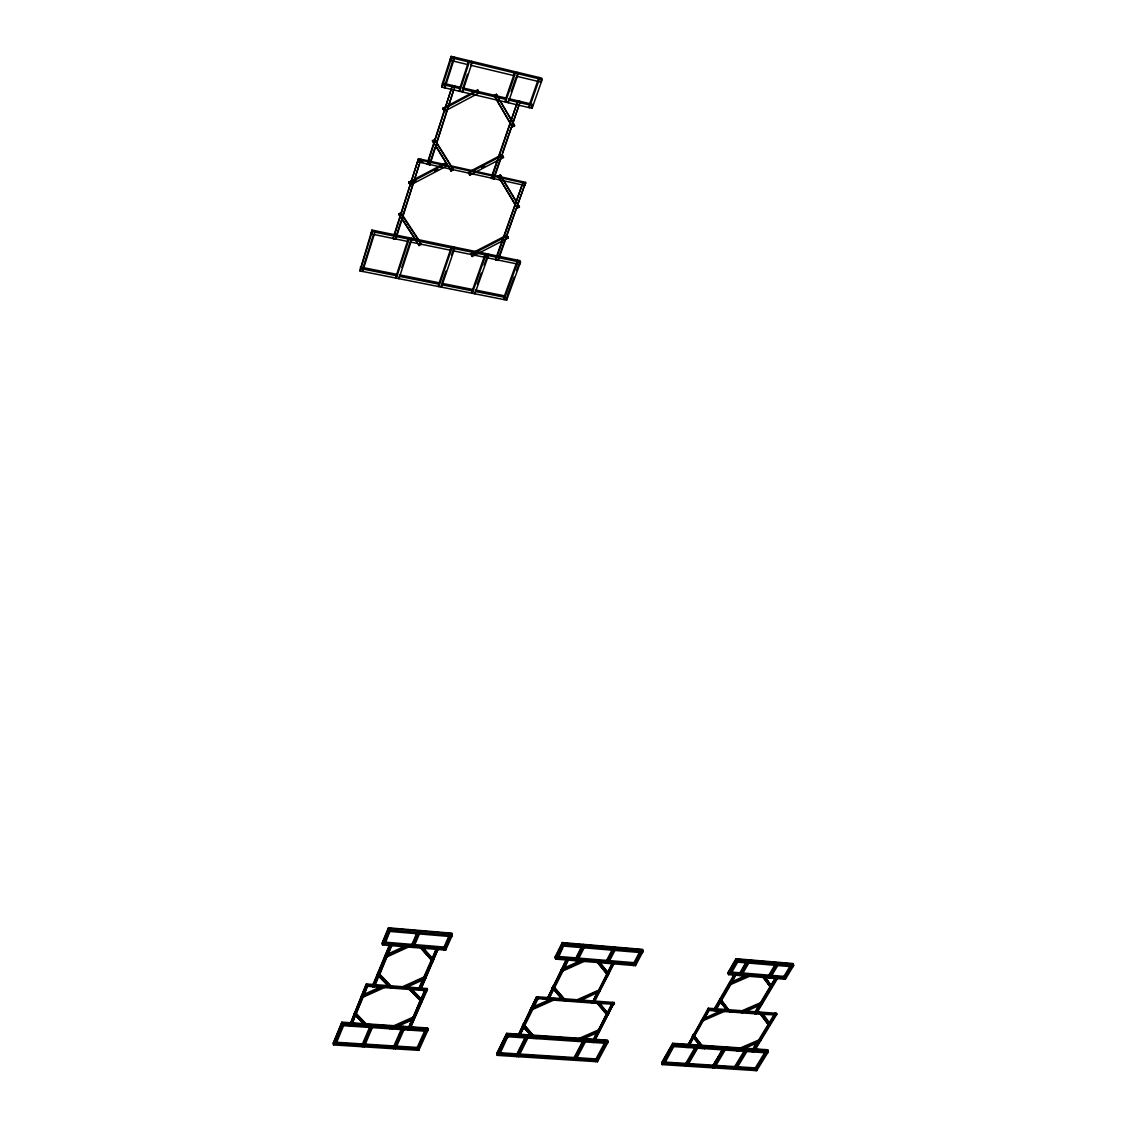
<?xml version="1.0" encoding="UTF-8"?>
<svg xmlns="http://www.w3.org/2000/svg" width="1127" height="1127" viewBox="0 0 1127 1127"><rect width="100%" height="100%" fill="white"/><g stroke="black" fill="none" stroke-linecap="round" stroke-linejoin="round"><path stroke-width="1.5" d="M371.938 230.063L359.922 270.917L506.629 300.12L520.519 262.197L520.111 260.675L371.938 230.063L372.22 231.599L359.922 270.917M363.373 266.634L373.136 235.543M451.124 56.35L441.699 85.751L442.066 87.216L532.071 108.305L542.186 79.566L541.721 78.115L451.124 56.35L451.504 57.801L442.066 87.216M393.661 236.106L418.483 158.696L447.391 165.077M420.949 159.245L395.746 239.262L393.337 238.769L418.483 158.696M396.07 236.6L401.367 220.145M402.959 215.201L419.357 164.176M445.574 83.144L453.97 57.04L454.35 58.477L444.897 87.878L444.517 86.413M427.753 161.64L452.392 85.582L454.899 86.173L429.908 164.838L427.443 164.303L427.218 163.302M427.443 164.303L452.392 85.582M430.204 162.189L435.036 147.313M436.656 142.354L447.391 109.305M448.997 104.36L453.293 91.132M396.507 274.988L408.664 237.656L408.988 239.178L396.281 278.158L395.971 276.608M459.83 88.258L468.86 60.619L469.255 62.055L459.675 91.343L459.295 89.878M401.832 267.409L411.369 238.206L411.693 239.741L398.944 278.693L398.648 277.143M462.648 88.92L467.437 74.297M438.981 283.469L451.589 246.517L451.941 248.053L438.769 286.61L438.431 285.075M442.164 282.384L446.01 271.156M451.504 255.096L454.251 247.067L454.604 248.602L441.404 287.131L441.051 285.596M505.614 99.007L514.969 71.691L515.405 73.142L505.488 102.078L505.065 100.613M511.137 91.639L516.096 77.185M491.879 175.756L497.063 160.809M498.204 157.484L510.306 122.575M511.461 119.251L517.8 100.965L520.251 101.543L493.964 178.954L491.569 178.418L491.302 177.418M491.569 178.418L517.8 100.965M494.274 176.291L500.627 158.019M502.36 153.033L518.519 106.53M529.436 104.614L538.96 77.453L539.424 78.904L529.324 107.671L528.873 106.206M472.438 290.146L485.399 253.505L485.779 255.026L472.241 293.274L471.875 291.738M477.299 284.3L481.257 273.157M484.075 265.197L488.033 254.054L488.414 255.575L474.847 293.795L474.481 292.259M496.246 257.238L523.224 181.827L495.922 259.886L498.261 260.365L525.605 182.363L450.786 165.838M498.585 257.717L505.037 239.699M506.812 234.782L516.208 208.565M517.969 203.649L525.605 182.363M504.262 296.429L517.518 260.14L517.927 261.661L504.051 299.613L503.656 298.077M507.432 295.288L514.081 277.157M516.49 270.565L518.307 265.62M333.353 1042.785L341.861 1022.161L427.654 1027.979L427.978 1030.106L418.793 1050.35L333.592 1044.926L333.353 1042.785L419.23 1048.364L419.103 1047.561L395.831 1046.067L396.042 1047.659L417.441 1049.026L417.215 1047.434L425.837 1028.373L425.4 1030.402L427.302 1030.529L427.866 1029.303L425.95 1029.176L427.866 1029.303L427.415 1031.332L403.973 1029.754L404.283 1026.922L404.508 1028.514L395.507 1048.871L396.676 1044.151M333.507 1044.123L334.015 1042.898L335.959 1043.024L335.452 1044.25L333.507 1044.123L335.452 1044.25L335.86 1042.221L362.514 1043.926L362.697 1045.532L334.099 1043.701L334.015 1042.898M333.592 1044.926L342.101 1024.316L341.861 1022.161M337.353 1038.601L339.368 1033.755M340.692 1030.529L343.369 1024.077L341.411 1023.95L343.453 1024.88L343.974 1023.64L342.016 1023.499L341.495 1024.753L342.016 1023.499L344.073 1024.443L336.043 1043.827L335.86 1042.221M438.248 948.455L438.417 949.512L445.658 950.103L452.251 935.325L451.885 933.184L388.449 927.803L382.222 942.792L382.518 944.947L389.9 945.553C388.857 943.834 392.266 944.116 391.689 945.694L405.917 946.863C404.804 944.989 409.016 945.342 408.425 947.06L420.089 948.018L419.934 946.948L422.428 947.145L432.514 958.795L437.121 947.243L438.882 947.384L420.427 990.253L438.248 948.455L436.501 948.3L419.033 987.928L418.695 990.126L419.117 988.449L420.85 988.59L420.427 990.253M382.969 942.792L382.405 944.13L384.42 944.299L384.983 942.961L382.969 942.792L383.067 943.609M390.675 929.324L390.097 930.677L388.082 930.508L388.646 929.155L390.675 929.324L385.096 943.764L384.87 942.158L411.947 944.384L412.186 945.99L382.292 943.327L388.533 928.338L451.983 933.719L449.983 938.213M342.101 1024.316L349.933 1024.837L366.36 983.984L388.843 985.66L388.998 986.731L378.771 976.419C378.278 972.347 373.403 990.224 374.798 985.153L372.967 984.477L389.745 944.468M382.518 944.947L388.759 929.958L388.449 927.803M361.654 996L360.978 997.606L363.204 996.606L367.641 985.266L367.782 986.336L381.926 987.393L381.785 986.322L361.584 995.465L363.951 995.535M368.191 984.66L367.712 985.801L365.951 985.674L366.43 984.519L368.191 984.66L351.145 1026.204L355.273 1014.934L367.022 1027.261L354.061 1014.23L355.343 1015.469L355.991 1013.891L354.653 1012.116L368.05 1026.063L392.069 1027.683L391.928 1026.612L414.905 1016.315L414.285 1018.414L412.088 1019.4L412.778 1017.836L414.975 1016.85M366.36 983.984L349.412 1026.077L349.835 1024.034L351.666 1024.95L367.951 1025.26L369.473 1027.43L355.935 1013.356L363.148 996.071L363.274 997.141L386.66 986.562L384.096 985.843L381.856 986.858L386.589 986.026M383.687 943.553L389.378 929.916M386.829 937.439L388.73 932.902M350.483 1024.978L367.078 985.167M363.88 994.986L363.204 996.606L360.978 997.606L384.18 986.379M394.492 943.806L390.351 943.398L389.787 944.736L391.576 944.891M374.319 986.294L372.628 986.703L373.107 985.547M378.108 972.953L379.39 974.249L378.7 975.883L377.418 974.587L378.038 972.418L392.661 987.661L390.181 987.477L388.914 986.195L391.393 986.393L392.661 987.661M385.335 955.71L387.618 954.668L386.913 956.344L384.631 957.386L385.265 955.175L405.762 945.778M372.628 986.703L390.351 943.398M373.685 985.66L390.999 944.412M378.7 975.883L379.39 974.249M378.771 976.419L386.843 955.809L386.984 956.879L410.989 945.891L410.862 945.088L405.002 944.665M386.984 956.879L392.14 943.553L391.689 945.694M374.389 986.829L392.252 944.356M363.049 1046.011L371.797 1025.514M365.937 1040.545L367.275 1037.389M369.29 1032.656L370.642 1029.514M412.496 946.595L418.892 931.705M414.003 944.384L415.933 939.918M418.695 990.126L423.879 977.658L426.119 976.644L402.762 987.759M437.121 947.243L436.67 949.371L422.583 948.216L422.428 947.145M425.4 978.264L423.16 979.278L423.879 977.658L426.119 976.644L425.485 978.799L405.213 987.942L405.072 986.872L427.246 988.534L427.415 989.605L409.383 1030.12L427.246 988.534M419.723 989.083L437.755 948.244M394.45 1048.011L403.438 1027.655M438.882 947.384L438.29 948.709L436.501 948.3M432.923 961.232L433.656 959.57L432.43 958.26L431.697 959.922L433.007 961.768L418.568 945.722L422.54 946.102M398.056 1041.01L400.141 1036.319M391.928 1026.612L394.351 1026.782L394.492 1027.838L408.228 1028.768L412.003 1018.864L412.158 1019.921L392.027 1028.951L394.394 1027.049L389.505 1027.979L389.604 1028.782L412.848 1018.357L420.286 1000.212L421.583 1001.988L407.467 987.59L409.932 987.773L411.242 989.576L426.908 990.732L427.33 989.069L425.597 988.942L425.104 990.069L426.823 990.21M414.187 946.159L413.947 944.553L445.996 947.187L446.123 947.99L444.151 947.821L443.686 949.948L449.673 936.495L449.997 933.55L444.024 947.018L444.277 948.624M449.997 933.55L449.532 935.692L451.518 935.861L452.11 934.522L450.124 934.353M408.735 1028.909L426.217 989.576M450.828 935.114L444.841 948.568L413.778 946.018M422.287 1000.41L421.583 1001.988L420.357 1000.748L421.061 999.156L422.216 999.874L411.087 988.506L408.707 988.858L407.467 987.59L408.707 988.858M448.687 941.115L445.404 948.511L445.658 950.103M445.531 949.314L446.123 947.99L445.531 949.314L443.559 949.145M416.793 1049.434L417.328 1048.237L419.23 1048.364L416.905 1050.237L425.513 1031.205L425.288 1029.613L405.396 1028.261M418.793 1050.35L419.103 1047.561M420.681 1044.095L422.794 1039.418M426.302 1031.684L427.739 1028.514L341.918 1022.696L333.409 1043.32L418.568 1048.772M496.894 1053.266L506.657 1033.332L607.538 1040.179L607.988 1042.236L597.465 1061.747L497.261 1055.365L496.894 1053.266L517.208 1054.562L527.126 1034.727L516.673 1056.591L516.391 1055.027L526.309 1035.178L526.605 1036.755M506.896 1034.642L506.305 1035.854L508.15 1035.981L508.742 1034.769L506.896 1034.642L506.305 1035.854L506.164 1035.065L525.717 1036.389L525.999 1037.953L508.291 1036.755L508.009 1035.192L506.474 1038.305M497.261 1055.365L507.037 1035.431L506.657 1033.332M498.331 1054.041L507.53 1035.304L526.154 1036.572M499.402 1052.717L498.951 1054.689L497.12 1054.576L497.697 1053.393L497.838 1054.168L517.265 1055.421L516.983 1053.844L499.402 1052.717L499.67 1054.294L508.742 1034.769M498.951 1054.689L499.543 1053.506M508.291 1036.755L508.883 1035.558M561.443 969.798L563.683 968.783L560.64 971.404L561.331 969.262L581.532 960.19L581.757 961.246L568.402 960.148L568.177 959.105L566.501 958.964L566.712 960.007L555.597 959.105L555.132 956.992L562.288 942.566L642.559 949.371L643.066 951.456L635.501 965.642L614.356 963.909L614.116 962.867L612.468 962.726L592.774 1001.931M507.037 1035.431L517.786 1036.15L536.635 996.719L562.119 998.621L562.331 999.663L552.329 987.985L553.442 989.224L554.23 987.646L553.019 985.871L565.641 1000.537L563.317 1000.367L562.232 999.142L564.557 999.311L565.641 1000.537L554.118 987.125L562.767 969.868L562.993 970.911L586.632 960.303L586.463 959.514L581.588 960.458L584.11 959.331L584.279 960.105L562.162 970.093M555.71 998.649L551.159 999.466L553.371 998.48L555.808 999.17L532.775 1009.412L532.564 1008.369L524.28 1025.049L536.1 1038.629L534.719 1036.53L519.434 1036.262L524.379 1025.57L523.28 1024.387L522.519 1025.908L523.717 1027.627L533.804 1038.474L522.519 1025.908L523.182 1023.851L534.874 1037.305L577.63 1040.193L577.418 1039.15L600.029 1029.219L599.339 1031.233L597.169 1032.191L600.142 1029.726M555.597 959.105L562.753 944.665L562.288 942.566M531.24 1008.313L533.437 1007.341L530.479 1009.862L531.141 1007.792L551.061 998.931L551.272 999.987C540.368 998.804 534.761 994.535 533.55 1007.862M538.396 997.367L537.847 998.466L536.184 998.339L536.734 997.24L538.396 997.367L537.945 998.987M536.635 996.719L517.194 1037.361L517.645 1035.375L519.279 1035.474L518.829 1037.474L538.495 997.888M556.696 957.739L563.218 944.609M562.232 947.469L557.33 958.471L555.428 958.316L556.076 957.02L556.231 957.809M518.209 1036.291L537.297 997.86M557.33 958.471L557.964 957.175M563.838 945.342L564.5 944.032L562.584 943.877L561.936 945.187L563.838 945.342L561.767 944.398L565.12 944.68M517.448 1055.872L527.38 1036.023M526.619 1038.361L528.14 1035.304L528.45 1036.868L518.505 1056.717L518.209 1055.154M568.233 959.359L566.543 959.218L568.233 959.359L568.881 958.077L567.191 957.936L546.849 999.649L567.191 957.936L569.036 958.866L548.511 999.776L548.962 998.156L547.412 998.55M547.849 998.635L567.769 958.908M553.329 988.703L549.06 998.677M568.177 959.105L563.796 969.305M576.108 958.725L583.363 944.356L576.221 959.246M576.39 960.035L583.645 945.652M607.073 962.543L614.497 948.272M642.193 951.963L640.347 951.794L641.024 950.512L642.883 950.667L642.39 952.738L614.933 950.427L615.243 947.568L615.61 949.131L608.186 963.402L608.495 960.556L635.811 962.81L635.318 964.853L633.473 964.712L633.67 965.487L640.53 952.583L640.15 951.019M597.155 992.042L592.196 1003.03L592.661 1001.41C595.887 1000.987 592.887 1004.749 594.168 1001.015L614.116 962.867M598.085 990.999L600.297 990.027L597.268 992.563L599.479 991.591L600.297 990.027L577.221 1000.889M593.182 1002.016L613.736 962.683M605.565 961.148L614.835 961.852L614.173 963.12L612.524 962.993L613.187 961.711L607.96 972.84L598.113 960.472L595.774 960.289L608.186 975.7L607.016 973.911L607.847 972.319L608.904 973.587L598.113 960.472L599.494 962.697L612.708 963.768L612.468 962.726M608.059 975.179L608.904 973.587M593.83 1003.143L614.835 961.852M574.319 1058.225L584.659 1038.615L574.418 1058.746M574.587 1059.521L584.927 1039.911M585.04 1040.39L605.227 1041.742L605.565 1043.292L595.704 1061.634L595.535 1060.859L597.31 1060.972L597.761 1059.042L575.925 1057.633L575.629 1060.352L585.998 1040.756L585.66 1039.207L585.364 1041.94L607.354 1043.419L607.819 1041.461L606.03 1041.348L605.396 1042.517L607.185 1042.644L607.819 1041.461M634.149 963.444L633.473 964.712L634.149 963.444L635.994 963.585L635.318 964.853M577.418 1039.15L579.687 1039.305L579.898 1040.348L592.76 1041.207L597.056 1031.67L597.282 1032.698L577.475 1041.404L575.052 1040.475L575.207 1041.263L599.226 1030.712L597.169 1032.191M536.184 998.339L612.031 1003.481L592.126 1042.39L591.957 1041.616L592.591 1040.432L607.988 1042.236M606.706 1014.258L607.509 1012.722L608.552 1013.92L607.735 1015.455L596.718 1002.34L596.944 1003.382L553.611 1000.156L553.371 998.48M612.736 1002.917L612.158 1004.002L613.764 1004.115L614.356 1003.03L612.623 1002.396L607.636 1013.243L598.085 1001.818L595.887 1002.171M593.126 1041.334L613.257 1003.523M633.67 965.487L633.966 962.655L640.84 949.737L641.024 950.512M614.229 1002.509L593.718 1042.503L614.229 1002.509L579.419 999.917L579.644 1000.959L599.479 991.591M641.615 951.23L634.74 964.148L608.341 961.979M640.39 954.203L642.686 949.892L562.401 943.088L555.245 957.527L577.165 959.316L577.503 960.894L584.772 946.525L584.42 944.947L584.11 947.821L613.06 950.258L612.708 948.695M596.155 1059.704L595.535 1060.859L597.31 1060.972M603.523 1048.335L607.65 1040.686L506.756 1033.853L496.979 1053.787L597.141 1060.197L597.465 1061.747M661.718 1062.564L672.678 1043.292L767.769 1049.758L768.332 1051.773L756.71 1070.65L662.197 1064.606L661.718 1062.564L713.123 1065.874L724.45 1046.814L713.123 1065.874M662.676 1062.691L662.014 1063.832L663.747 1063.944L664.409 1062.803L662.676 1062.691L662.859 1063.451L686.146 1064.959L685.765 1063.423L664.226 1062.043L664.592 1063.564L674.735 1044.687L673.002 1044.574L672.326 1045.743L674.073 1045.856L674.735 1044.687M662.197 1064.606L673.185 1045.335L672.678 1043.292M663.211 1063.324L673.537 1045.208M736.692 973.249L735.973 974.489L734.395 974.362L735.114 973.122L736.692 973.249L731.747 982.927L731.465 981.899L746.877 975.137L747.173 976.151L736.185 975.264L735.903 974.235L734.325 974.108L734.607 975.137L728.549 974.644L727.986 972.587L735.973 958.711L793.014 963.543L793.647 965.571L785.378 979.264L777.433 978.63L777.137 977.616L775.587 977.489L771.037 985.083L771.333 986.097M726.253 1010.046L721.872 1010.834L724.055 1009.891L726.38 1010.553L703.685 1020.456L703.417 1019.442L694.119 1035.558L704.29 1048.645L703.051 1046.603L700.881 1046.462L702.121 1048.504L701.079 1047.222L686.977 1045.518L686.498 1047.448L708.277 1008.2L776.489 1013.314L776.785 1014.328L753.836 1051.984L754.329 1050.082L752.822 1049.984L752.343 1051.885L774.615 1015.272L774.967 1013.201L774.474 1014.765L775.996 1014.878L776.644 1013.821L775.122 1013.708M738.129 960.148L737.396 961.401L735.621 961.246L736.34 959.993L738.34 960.908L731.043 973.545L729.056 972.629L728.338 973.869L730.113 974.01L730.62 972.009L739.918 972.77L740.354 974.306L735.325 973.897L713.969 1010.75L714.448 1009.158C717.631 1008.82 714.56 1012.398 715.87 1008.778L735.903 974.235M702.121 1048.504L692.457 1036.389L693.175 1034.403L704.29 1048.645M702.248 1019.4L721.731 1010.327L722.013 1011.342L709.489 1010.412L709.221 1009.383L704.417 1018.456L701.388 1020.893L724.055 1009.891M709.982 1008.834L709.362 1009.905L707.798 1009.778L708.418 1008.707L709.982 1008.834L688.048 1047.546L693.274 1037.023L692.457 1036.389M686.498 1047.448L708.545 1009.228L708.277 1008.2M728.549 974.644L736.565 960.767L735.973 958.711M687.484 1046.405L708.883 1009.299M729.592 973.319L736.875 960.697M704.417 1018.456L701.388 1020.893L704.558 1018.963M694.246 1036.065L693.302 1034.91L694.246 1036.065L693.274 1037.023M734.325 974.108L714.321 1008.651L714.588 1009.679M720.533 1002.255L719.449 1000.537L720.336 999.015L721.266 1000.212L720.533 1002.255L715.532 1010.863M728.507 984.928L729.394 983.378L731.606 982.406L728.648 985.435L751.878 975.249L751.653 974.475L749.441 974.306L746.947 975.39L751.653 974.475L749.441 974.306L749.652 975.066L729.394 983.378M714.927 1009.764L735.621 974.066M720.392 1001.734L721.266 1000.212L720.336 999.015L730.211 1011.961L729.155 1010.271L726.957 1010.102L719.449 1000.537M730.705 983.956L731.606 982.406M736.185 975.264L736.903 974.024M720.477 999.522L721.407 1000.72L730.845 984.463L730.564 983.448M686.146 1065.381L697.289 1046.222M723.041 1048.42L723.449 1049.941L697.669 1048.195L697.951 1045.518L698.346 1047.039L687.188 1066.198L686.808 1064.677M740.298 974.841L748.356 961.007M713.447 1067.142L724.788 1048.082M722.816 1051.773L725.436 1047.377L725.844 1048.899L714.504 1067.945L714.109 1066.438L661.831 1063.071L672.805 1043.799L767.91 1050.265M777.376 963.458L768.529 977.898L768.079 976.376L776.264 962.613L776.714 964.148M791.661 964.656L793.408 964.811L792.901 966.811L777.743 965.543L778.024 962.768L778.475 964.289L770.276 978.039L769.826 976.517L770.572 975.292L771.009 976.813L784.378 977.898L783.913 976.376L791.436 963.895L791.14 966.67L783.631 979.124L784.138 977.137L785.885 977.278L785.66 976.517L772.249 975.418M761.753 1003.284L740.059 1012.187L742.383 1012.863L759.866 1005.242L761.753 1003.284L759.57 1004.227L755.09 1011.708L755.386 1012.722M763.782 975.475L772.08 986.787L771.192 985.59L770.276 987.111L771.164 988.323L771.939 986.28L763.782 975.475L757.175 974.982M764.007 976.236L765.022 977.616L775.883 978.504L776.39 976.503L778.179 977.391L756.287 1013.906L756.766 1012.342L755.231 1012.215L754.752 1013.779L776.39 976.503L777.954 976.63L777.207 977.87L775.587 977.489M759.57 1004.227L762.655 1001.776L742.087 1010.736L742.369 1011.75M771.192 985.59L770.262 987.111L771.164 988.323L762.528 976.419L765.022 977.616M759.711 1004.735L760.626 1003.227M775.883 978.504L776.616 977.264M755.682 1012.807L776.883 977.433M777.137 977.616L756.626 1011.821L756.921 1012.849M761.894 1003.791L762.796 1002.283M791.436 963.895L790.915 965.909L792.661 966.05M792.168 965.36L784.646 977.827L770.417 976.658M785.885 977.278L785.153 978.504L783.406 978.363M735.058 1068.523L746.539 1049.561M745.412 1051.773L747.173 1048.857L747.595 1050.378L736.114 1069.326L735.706 1067.818M752.343 1051.885L753.033 1050.744C751.892 1048.983 757.95 1039.855 758.048 1042.517L738.523 1050.956L736.17 1050.054L736.382 1050.815L760.035 1041.094L757.893 1042.01L760.781 1039.122L738.495 1048.758L738.777 1049.772L703.248 1047.377M775.996 1014.878L762.345 1014.356L762.049 1013.342C763.458 1014.103 773.925 1028.514 768.304 1024.175L758.64 1040.052L758.922 1041.066M774.967 1013.201L769.192 1022.696L769.487 1023.696L761.303 1012.68L759.133 1012.511L768.586 1025.176L768.304 1024.175M753.301 1050.857L775.559 1014.286M768.332 1051.773L754.541 1050.843L754.259 1049.829L776.489 1013.314M760.035 1041.094L760.922 1039.629M766.219 1050.153L755.315 1067.917L755.738 1069.424L736.79 1068.199L736.382 1066.691L756.978 1068.016L756.499 1069.889L754.836 1069.791L755.034 1070.537L765.951 1052.801L766.219 1050.153L765.74 1052.054L767.417 1052.167L768.121 1051.026L766.445 1050.899M754.836 1069.791L755.527 1068.664L757.189 1068.776M756.02 1069.284L766.923 1051.533L746.483 1050.012L746.905 1051.519L767.628 1052.914L767.417 1052.167M442.897 108.305L477.651 89.85L479.13 92.879L444.39 111.319L442.897 108.305L444.39 111.319M443.15 109.291L477.918 90.822L477.651 89.85M500.67 101.529L514.264 124.773L514.56 125.759L512.278 126.957L494.119 95.485L496.429 94.274L498.979 98.627M494.401 96.471L496.697 95.246L496.429 94.274M453.04 168.909L453.279 169.909L451.039 171.079L432.444 140.636L434.712 139.438L452.124 167.43M432.683 141.622L434.952 140.424L434.712 139.438M514.264 124.773L511.996 125.97L512.278 126.957M408.862 182.18L445.686 162.823L447.137 165.768L410.327 185.11L408.862 182.18L410.327 185.11M409.087 183.194L445.926 163.824M413.172 182.504L416.229 180.883M434.628 171.219L437.699 169.599M469.832 171.459L502.05 154.582L503.22 156.526L503.487 157.512L469.734 175.192L468.297 172.262M468.55 173.262L502.332 155.568L502.05 154.582M481.75 167.768L484.821 166.162M421.047 243.418L421.259 244.432L419.089 245.573L398.719 213.905L400.93 212.749L420.089 241.953M398.93 214.919L401.127 213.764L400.93 212.749M517.208 208.185L516.927 207.185L519.138 206.044L519.406 207.044L517.208 208.185L498.12 176.08L500.346 174.91L516.448 201.592M498.388 177.08L500.627 175.911L500.346 174.91M472.382 252.913L505.417 235.853M471.128 254.702L507.192 236.078L506.925 235.078L508.052 236.895L508.319 237.91L472.283 256.505L470.889 253.688M408.312 946.257L410.862 945.088L405.805 946.046L408.354 944.877L408.481 945.68L387.688 955.203M408.368 945.835L384.631 957.386M405.805 946.046L408.354 944.877M361.584 995.465L363.81 994.451M362.429 996.296L384.222 986.435M400.367 987.703L402.607 986.688L402.902 988.421L405.142 987.407L400.367 987.703L423.794 977.123L423.949 978.194L431.782 960.458L419.934 946.948M402.79 987.83L424.64 977.954M405.142 987.407L400.437 988.238M391.985 1027.782L414.285 1018.414M596.972 961.711C602.367 962.895 596.098 959.908 597.141 962.5L584.11 961.43L583.885 960.387L560.64 971.404M389.505 1027.979L391.928 1028.148L389.505 1027.979L391.971 1026.88M553.47 999.001L530.479 1009.862M575.009 1001.241L579.532 1000.438L577.32 1001.41L574.897 1000.72L597.972 990.492L598.212 991.521L607.129 974.432L595.774 960.289L600.367 960.711M740.059 1012.187L744.412 1011.412L742.242 1012.356M738.565 1049.012L736.17 1050.054L738.565 1049.012L753.033 1050.744M738.312 1050.195L740.707 1049.167L738.495 1048.758M362.345 1045.335L334.733 1043.574L342.735 1024.189L370.558 1026.077M364.275 1045.462L393.76 1047.349M395.676 1047.476L418.004 1048.899L426.626 1029.853L404.128 1028.331M497.838 1054.168L516.828 1055.224M518.659 1055.337L573.995 1058.887M575.784 1059L596.732 1060.338L606.608 1041.996L585.519 1040.573M714.842 1065.987L756.147 1068.635M714.645 1066.621L756.287 1069.143L756.71 1070.65M518.941 1054.675L597.93 1059.817M366.923 1026.458L369.374 1026.627M591.957 1041.616L593.563 1041.728M686.921 1045.264L688.456 1045.363M692.33 1035.882L700.811 1046.208L702.98 1046.349M752.751 1049.73L754.259 1049.829M696.092 1046.744L672.143 1044.968L672.326 1045.743M697.289 1046.673L723.59 1048.603M745.341 1050.068L724.746 1048.533L725.154 1050.054L745.201 1051.406L744.792 1049.885M673.185 1045.335L687.174 1046.279M349.807 1023.767L351.539 1023.879M365.472 1024.823L367.923 1024.992M408.087 1027.697L409.791 1027.824M517.603 1035.107L519.237 1035.22M532.367 1036.107L534.677 1036.262M592.534 1040.179L594.126 1040.277M686.315 1046.687L687.85 1046.786M704.093 1047.885L701.924 1047.744L700.881 1046.462M348.173 1024.401L351.568 1024.626M372.502 1026.204L402.212 1028.204M528 1036.685L583.716 1040.446M427.978 1030.106L409.932 1028.881L408.115 1027.965L407.565 1029.205L407.692 1029.993L425.02 989.548L365.951 985.674M598.085 1031.205L606.594 1013.736L606.819 1014.779L595.774 1001.649L599.24 1003.551L613.764 1004.115M612.271 1004.523L613.891 1004.636M708.545 1009.228L776.785 1014.328M774.334 1014.258L707.798 1009.778M379.461 974.785L391.463 986.928L391.323 985.857L402.607 986.688M713.842 1010.229L715.391 1010.356M727.098 1010.609L730.071 1011.44L729.155 1010.271M754.597 1013.272L756.132 1013.398M760.035 1013.68L762.204 1013.849L761.303 1012.68L762.204 1013.849M366.5 985.054L427.415 989.605M536.832 997.761L614.469 1003.551M418.61 989.591L420.343 989.717M546.75 999.128L548.398 999.255M592.084 1002.509L593.718 1002.621M596.831 1002.861L599.015 1002.509L608.552 1013.92M421.498 1001.452L408.636 988.323L408.791 989.393L384.42 987.576L384.096 985.843M433.05 946.962L436.558 947.258M555.132 956.992L560.373 957.429M569.121 958.147L574.361 958.584M583.039 959.288L586.505 959.57M624.612 962.712L628.077 962.993M577.658 959.457L607.819 961.838M581.532 960.19L583.885 960.387M727.986 972.587L734.818 973.15M741.665 973.714L748.553 974.277M767.515 975.827L776.137 976.531M739.777 974.151L728.127 973.108L736.128 959.232L793.183 964.05M741.538 974.306L769.826 976.517M746.877 975.137L749.089 975.32L749.385 976.334L762.824 977.433L762.528 976.419M746.947 975.39L749.173 975.573M775.658 977.743L777.207 977.856M640.53 952.583L642.39 952.738M734.395 974.362L735.973 974.489M391.407 929.986L387.97 929.705L388.082 930.508M388.759 929.958L452.251 935.325M562.753 944.665L643.066 951.456M738.579 960.753L735.396 960.486L735.621 961.246M736.565 960.767L793.647 965.571M505.375 296.007L475.284 289.991L475.65 291.527L507.446 297.866L507.051 296.345M372.22 231.599L520.519 262.197M418.709 159.696L525.886 183.349M422.864 162.049L417.779 160.922L417.99 161.922L525.112 185.518L524.83 184.518M530.817 103.881L508.714 98.683L509.136 100.148L532.972 105.741L532.522 104.29M452.645 86.568L455.153 87.159M518.096 101.937L520.547 102.515M451.504 57.801L542.186 79.566M355.033 1014.061L367.472 1026.133M378.404 974.418L390.787 986.928M391.323 985.857L392.576 987.125M409.312 988.309L421.329 1000.579M407.537 988.125L408.791 989.393M420.554 946.835L432.683 959.753M418.568 945.722L419.977 947.215L422.47 947.413L421.061 945.919L433.656 959.57M523.28 1024.387L524.379 1025.57M534.719 1036.53L535.945 1037.84L533.649 1037.685L532.423 1036.361M523.449 1025.739L534.24 1037.375M552.23 987.449L563.317 1000.367M553.442 989.224L552.329 987.985L553.132 986.393L554.23 987.646M553.287 987.816L563.937 999.846M597.451 1002.34L607.622 1014.089M597.606 961.359L607.96 973.756M693.359 1036.22L702.558 1047.434M719.59 1001.058L727.887 1011.285M720.364 1000.382L728.521 1010.778M770.22 1024.344L769.347 1023.203L768.445 1024.668L769.332 1025.824L759.894 1013.173L760.176 1014.187L724.21 1011.511L723.928 1010.482M760.669 1013.173L769.332 1024.513M759.133 1012.511L760.035 1013.68M763.261 976.32L771.178 986.956M771.023 987.816L761.57 975.292L762.599 976.672L764.726 976.602M401.127 213.764L421.259 244.432M398.719 213.905L400.634 216.821M402.55 219.737L415.032 238.713M432.444 140.636L434.289 143.58M436.121 146.524L448.053 165.669M434.952 140.424L453.279 169.909M507.192 236.078L508.319 237.91M498.12 176.08L516.025 205.706M500.627 175.911L519.406 207.044M502.332 155.568L503.487 157.512M494.119 95.485L511.151 124.519M496.697 95.246L514.56 125.759M540.805 80.735L541.27 82.172L517.293 76.439L516.856 74.988M531.62 106.854L532.071 108.305M517.758 72.367L518.195 73.804L508.249 102.726L507.826 101.261M514.067 74.312L514.504 75.763L471.213 65.394L470.818 63.943M784.913 977.757L785.378 979.264M775.531 963.867L775.982 965.388L748.737 963.106L749.018 960.317L749.469 961.852L741.397 975.686L740.96 974.151M770.417 987.618L770.121 986.604L760.471 1002.72L760.767 1003.734M746.511 961.416L746.962 962.951L737.621 962.162L737.185 960.627M735.114 973.122L735.325 973.897M744.271 1010.905L744.553 1011.919M730.831 972.77L731.043 973.545M729.902 973.249L730.113 974.01M471.692 61.295L472.086 62.746L462.493 92.005L462.098 90.54M478.862 91.907L479.13 92.879M729.296 1010.778L721.139 999.705L721.407 1000.72M467.987 63.267L468.381 64.718L450.645 60.464L450.265 59.013M519.265 262.985L519.688 264.507L487.597 257.9L487.202 256.364M493.696 177.953L493.964 178.954M497.993 259.351L498.261 260.365M700.811 1046.208L701.079 1047.222M506.234 298.585L506.629 300.12M495.669 258.872L495.922 259.886M695.556 1046.56L695.951 1048.082L674.27 1046.617L673.89 1045.095M469.48 174.192L469.734 175.192M484.582 255.829L484.962 257.35L453.801 250.941L453.448 249.405M472.044 255.491L472.283 256.505M450.8 170.078L451.039 171.079M446.898 164.767L447.137 165.768M663.564 1063.184L663.747 1063.944M635.135 964.078L635.501 965.642M450.786 248.856L451.138 250.391L410.918 242.108L410.594 240.572M429.669 163.838L429.908 164.838M608.495 960.556L608.848 962.12M606.988 961.965L606.622 960.415L577.813 958.035L578.151 959.612M606.03 1041.348L605.861 1040.573L595.986 1058.929L596.324 1060.479L576.249 1059.183L575.925 1057.633M581.87 946.088L582.222 947.666L564.007 946.131L563.683 944.553M576.263 959.457L575.925 957.88L557.809 956.386L558.133 957.964L564.5 944.032M418.864 244.545L419.089 245.573M577.32 1001.41L577.094 999.734L564.444 998.79L564.669 999.832M407.904 240.023L408.213 241.544L371.473 233.993L371.192 232.458M395.549 238.248L395.746 239.262M393.14 237.741L393.337 238.769M374.671 230.626L374.967 232.162L362.626 271.452L362.359 269.916M451.518 935.861L451.645 936.664L419.441 933.945L419.779 930.987L420.019 932.592L413.609 947.483L413.37 945.877M417.187 932.17L417.427 933.776L390.21 931.48L389.984 929.874M425.597 988.942L421.146 999.691L409.932 987.773M420.286 1000.212L420.441 1001.283M402.593 1028.388L402.367 1026.796L393.393 1047.152L393.605 1048.758L403.255 1026.331L394.337 1047.222M401.832 1028.021L402.043 1029.627L372.333 1027.627L372.657 1024.781L372.868 1026.387L364.106 1046.87L363.908 1045.264M384.307 943.496L384.42 944.299M390.181 987.477L377.418 974.587M370.191 1025.894L370.389 1027.5L343.552 1025.683L343.369 1024.077M354.723 1012.652L354.061 1014.23L354.723 1012.652M370.727 1024.654L361.992 1045.152L362.19 1046.744L370.924 1026.246L370.727 1024.654M417.765 930.817L411.383 945.722L411.609 947.328L418.004 932.423L417.765 930.817M582.532 944.792L575.277 959.162L575.615 960.739L582.884 946.37L582.532 944.792M613.37 947.413L605.96 961.683L606.326 963.247L613.736 948.976L613.37 947.413M583.871 1039.08L573.53 1058.69L573.854 1060.239L584.195 1040.63L583.871 1039.08M696.232 1045.391L685.103 1064.564L685.484 1066.086L696.627 1046.927L696.232 1045.391M747.243 960.162L739.199 974.01L739.636 975.545L747.694 961.697L747.243 960.162M747.99 959.725L740.087 974.08L747.99 959.725M723.731 1047.265L712.405 1066.325L712.799 1067.847L724.126 1048.786L723.731 1047.265M745.482 1048.744L734.015 1067.706L734.424 1069.227L745.905 1050.251L745.482 1048.744M577.475 1039.418L575.052 1040.475L579.743 1039.559L577.475 1039.418M394.14 1047.546L364.627 1045.659L364.43 1044.053L393.929 1045.941L394.14 1047.546M574.46 1059.07L519.096 1055.534L518.8 1053.97L574.136 1057.52L574.46 1059.07M713.081 1065.184L687.47 1063.536L687.864 1065.057L713.476 1066.706L713.081 1065.184M734.705 1066.579L714.772 1065.297L715.18 1066.818L735.114 1068.1L734.705 1066.579M753.639 1051.237L752.132 1051.125L753.625 1051.237M351.06 1025.401L349.314 1025.274L351.06 1025.401M409.27 1029.317L407.58 1029.205L409.27 1029.317M518.688 1036.685L517.054 1036.572L518.688 1036.685M583.575 1041.813L527.845 1038.08L527.549 1036.502L583.237 1040.263L583.575 1041.813M768.811 975.137L741.679 972.911L742.115 974.446L769.262 976.672L768.811 975.137M396.718 274.298L360.372 267.043L360.654 268.592L397.028 275.847L396.718 274.298M439.206 282.792L399.395 274.833L399.705 276.383L439.544 284.328L439.206 282.792M472.678 289.47L441.84 283.314L442.178 284.849L473.044 291.005L472.678 289.47M460.154 87.272L442.531 83.13L442.897 84.581L460.534 88.723L460.154 87.272M505.938 98.035L462.958 87.934L463.352 89.385L506.375 99.5L505.938 98.035M599.127 1003.03L598.085 1001.818L599.127 1003.03"/></g></svg>
